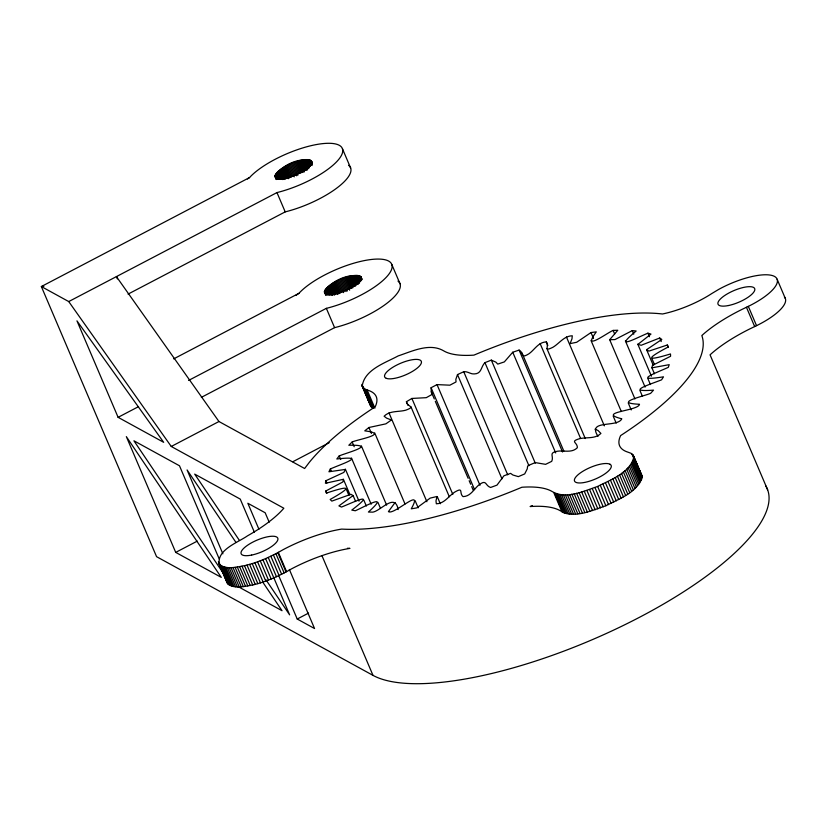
<?xml version="1.0" encoding="UTF-8"?>
<svg xmlns="http://www.w3.org/2000/svg" width="827" height="827" viewBox="0 0 827 827"><rect width="100%" height="100%" fill="white"/><g stroke="black" fill="none" stroke-linecap="round" stroke-linejoin="round"><path stroke-width="1.24" d="M347.464 548.239A221.191 70.192 -23.1 0 0 349.924 548.394A70.481 22.36 -23.1 0 0 291.559 568.852C279.371 575.861 266.449 581.805 252.711 584.989C244.699 586.271 234.465 589.424 227.59 583.604L219.351 564.303C216.498 549.862 237.949 542.533 247.438 535.875A86.587 27.477 -23.1 0 0 283.837 508.223L171.261 446.477L68.724 301.566L41.35 286.545L249.558 177.547A53.104 16.85 -23.1 0 1 313.94 145.035A53.104 16.85 -23.1 0 1 339.153 158.867A53.104 16.85 -23.1 0 1 276.973 192.577L68.724 301.566M227.59 583.604L226.681 580.006M634.95 398.934L609.675 339.701L617.8 330.252L613.117 330.418C607.587 332.506 581.123 352.416 596.308 331.865L590.995 332.557L576.667 342.275L570.061 343.618L571.974 338.863L572.274 335.783C564.035 335.927 559.31 343.505 552.901 347.288C542.926 352.157 549.655 346.089 546.306 341.913C538.387 342.109 534.635 349.718 529.022 353.729C520.214 359.197 524.411 353.005 519.098 350.09L512.74 352.24L504.346 361.906L497.73 364.107L495.973 362.195L491.331 360.117L484.953 362.65C480.673 366.806 481.945 373.845 474.078 373.938C470.739 374.311 467.451 371.116 463.74 371.726L457.496 374.579L455.842 379.355L456.049 381.929L449.898 385.186L437.028 384.607L431.094 387.718L431.27 391.843L434.299 398.955M274.988 176.13C280.529 165.814 301.1 155.838 311.82 161.554C310.321 170.682 297.658 173.484 290.804 176.999C286.256 177.908 277.49 181.795 274.988 176.13L276.435 179.531M324.37 291.9C329.911 281.583 350.483 271.607 361.192 277.324C359.704 286.452 347.03 289.254 340.176 292.768C335.638 293.668 326.872 297.565 324.37 291.9L325.817 295.301M362.205 386.25L364.841 389.093L373.07 408.383L370.837 406.377L362.205 386.25C364.262 369.607 385.217 362.95 398.19 355.91C412.156 351.289 429.595 342.626 443.644 350.824A110.746 35.137 -23.1 0 0 473.933 355.124A221.191 70.192 -23.1 0 1 662.52 313.981A52.173 16.561 -23.1 0 0 711.82 293.523L718.715 289.398A44.234 14.038 -23.1 0 1 774.517 276.435A44.234 14.038 -23.1 0 1 749.024 306.021L741.984 309.412A82.886 26.299 -23.1 0 0 701.823 335.545A221.191 70.192 -23.1 0 1 620.643 435.571A82.886 26.299 -23.1 0 0 626.546 451.656L630.991 453.279L633.224 455.284L642.083 476.311C638.268 492.334 619.072 498.836 605.871 505.752C591.905 510.383 574.476 519.036 560.417 510.838A110.746 35.137 -23.1 0 0 530.128 506.548A221.191 70.192 -23.1 0 0 532.35 505.607M219.351 564.303C226.236 570.134 236.47 566.981 244.472 565.689C258.22 562.515 271.142 556.571 283.33 549.562A70.481 22.36 -23.1 0 1 341.696 529.094A221.191 70.192 -23.1 0 0 521.899 487.248A110.746 35.137 -23.1 0 1 552.188 491.548C566.237 499.735 583.676 491.083 597.642 486.452C610.843 479.536 630.04 473.034 633.854 457.011M431.27 391.843L432.387 394.262L426.287 397.673L411.898 398.449L406.419 401.715C407.184 406.998 416.27 406.284 405.861 410.161C398.676 412.187 389.92 410.378 384.11 416.229L386.581 418.131L391.388 420.002L385.878 423.848L368.914 427.507L364.748 430.857C390.251 433.999 357.553 439.426 352.168 441.98L348.839 445.246C378.084 444.616 346.596 452.741 339.204 455.915L336.796 459.006C368.904 455.284 340.052 464.516 330.345 468.961L328.919 471.783L345.438 469.416L343.856 472.403L325.828 480.756L325.425 483.257L343.401 479.309L342.885 481.955L325.766 491.011L326.386 493.119C349.097 485.511 353.966 486.049 330.169 499.456L331.803 501.121L350.917 494.298L353.108 495.58L355.631 501.503M654.436 373.752L651.914 367.829L652.462 365.369L670.594 356.272L670.49 353.956C644.553 361.844 647.024 358.153 668.412 346.895L667.286 345.004L648.895 351.124L646.59 349.687L661.817 339.432L659.698 338.016L641.194 345.272L637.917 344.373L650.983 334.087L647.923 333.178C638.103 337.065 611.38 351.651 636.18 331.007L632.262 330.624L614.957 339.577L609.675 339.701M353.108 495.58L338.915 505.886L341.51 507.054C353.036 502.527 377.867 490.184 351.775 510.104L355.279 510.755C363.859 507.096 391.068 491.631 368.418 512.037L372.739 512.14C380.678 511.014 395.213 492.323 398.149 509.587M598.024 436.305C586.601 419.134 617.304 428.055 621.801 418.813C595.574 412.187 638.785 410.957 639.498 404.258C611.928 403.069 644.357 396.123 650.642 393.332L653.516 390.137C623.051 392.474 652.917 383.49 661.59 379.8L663.512 376.823C631.073 381.96 656.938 372.574 668.299 367.343L669.219 364.666L651.914 367.829M395.12 502.475L388.421 511.603C393.755 515.759 424.385 485.356 411.257 508.832L416.849 507.871L430.174 498.112L437.018 496.489L435.984 500.955L436.336 503.788C444.43 503.602 448.699 496.004 454.736 492.086C464.009 486.7 458.747 493.078 463.017 496.613C470.78 496.438 473.964 488.85 479.091 484.756C486.907 479.019 484.808 485.521 490.597 487.475L496.986 485.129L503.932 475.783L510.59 473.364L512.895 475.008L518.364 476.631L524.7 473.923L527.254 468.868L527.626 466.087L528.618 465.384L535.234 462.593L545.603 464.34L551.712 461.352C554.245 455.791 548.001 452.917 557.594 451.191C564.117 450.301 571.829 453.227 577.339 447.738C577.67 442.218 569.358 441.69 579.686 438.661C586.705 436.987 595.161 439.147 600.909 433.431L598.004 430.474L594.995 429.192M247.428 178.994L249.558 177.547M295.746 295.487L298.94 293.316A53.104 16.85 -23.1 0 1 363.322 260.805A53.104 16.85 -23.1 0 1 388.535 274.636A53.104 16.85 -23.1 0 1 326.355 308.347L188.566 380.451M128.061 294.112L285.201 211.877A53.104 16.85 -23.1 0 0 336.062 188.628A53.104 16.85 -23.1 0 0 348.58 165.297M173.711 358.877L298.94 293.316M118.106 417.325L163.674 442.321L76.952 320.855L118.106 417.325L138.543 406.636M201.354 397.363L334.584 327.647A53.104 16.85 -23.1 0 0 385.444 304.388A53.104 16.85 -23.1 0 0 397.963 281.066M171.261 446.477L218.959 421.522L304.625 468.506L309.329 462.324A221.191 70.192 -23.1 0 1 375.189 406.791A82.886 26.299 -23.1 0 0 369.287 390.716L364.841 389.093M292.799 461.755L329.229 442.683M175.717 552.395L221.285 577.38L126.335 436.625L175.717 552.395L197.291 541.106M278.575 575.313L297.224 619.03L308.574 613.086M767.663 489.894L710.052 354.835A82.886 26.299 -23.1 0 1 750.213 328.712L757.253 325.321A44.234 14.038 -23.1 0 0 784.399 296.996M43.893 286.287L41.35 286.545L156.572 556.674L372.998 675.37A221.191 70.192 -23.1 0 0 620.632 626.773A221.191 70.192 -23.1 0 0 765.657 485.759M238.693 586.932L282.028 610.698L262.614 581.908M297.224 619.03L314.549 628.53L289.357 569.462M218.959 421.522L116.411 276.6L117.382 278.875M239.282 540.217L194.686 474.109L240.243 499.094L254.354 532.174M265.891 579.675L289.626 614.864L274.006 578.238M235.995 542.45L187.088 469.943L222.866 553.811M224.562 575.147L133.933 440.791L179.49 465.777L219.3 559.104M642.083 476.311L632.645 454.54M370.837 406.377L361.978 385.351M777.142 279.278L785.371 298.568M748.311 306.362L756.54 325.662M746.44 307.272L754.669 326.562M667.286 345.004L668.299 347.371M659.698 338.016L661.218 341.561M647.923 333.178L649.433 336.734M651.945 358.66L654.467 364.583M646.59 349.687L653.165 365.089M632.262 330.624L633.771 334.18M637.793 344.166L651.438 376.161M647.892 378.632L650.425 384.555M625.388 340.889L645.091 387.098M639.881 390.334L642.403 396.257M613.117 330.418L614.637 333.974M628.189 402.832L631.218 409.934M590.995 332.557L593.517 338.481M590.985 340.404L621.304 411.484M633.224 455.284L641.855 475.411M633.906 457.982L642.134 477.282M631.9 453.868L634.33 459.543M638.682 469.757L640.139 473.158M633.771 459.016L642.01 478.316M633.472 460.122L641.711 479.412M633.006 461.27L641.235 480.559M613.158 416.043L616.187 423.145M632.355 462.469L640.584 481.769M631.539 463.72L639.767 483.02M630.556 465.012L638.785 484.312M629.419 466.345L637.648 485.635M628.117 467.7L636.345 486.989M626.67 469.074L634.898 488.375M625.067 470.47L633.296 489.77M566.454 336.992L604.351 425.853M623.341 471.886L631.57 491.176M621.47 473.302L629.698 492.592M619.485 474.708L627.714 494.008M617.387 476.125L625.615 495.414M615.185 477.52L623.413 496.81M612.879 478.895L621.108 498.185M610.491 480.249L618.72 499.539M608.031 481.572L616.26 500.862M546.306 341.913L547.825 345.459M605.498 482.865L613.727 502.154M546.874 348.518L585.278 438.558M602.924 484.105L611.153 503.405M540.145 343.618L580.575 438.393M600.299 485.304L608.527 504.604M597.642 486.452L605.871 505.752M594.964 487.548L603.193 506.837M592.277 488.581L600.505 507.871M589.589 489.543L597.818 508.843M586.922 490.442L595.151 509.732M584.275 491.259L592.504 510.559M581.67 492.003L589.899 511.303M522.013 353.046L563.818 451.066M519.098 350.09L562.556 451.987M579.107 492.665L587.335 511.965M576.605 493.254L584.834 512.544M574.176 493.74L582.404 513.04M512.74 352.24L555.692 452.948M571.819 494.153L580.047 513.443M569.555 494.474L577.784 513.763M567.394 494.701L575.623 513.991M565.348 494.835L573.576 514.125M563.404 494.877L571.633 514.167M561.595 494.825L569.824 514.115M559.92 494.68L568.149 513.981M558.39 494.453L566.619 513.743M556.995 494.122L565.234 513.422M555.765 493.709L563.993 513.009M554.69 493.202L562.918 512.502M553.78 492.623L562.009 511.913M491.331 360.117L535.296 463.192M484.953 362.65L528.918 465.725M463.74 371.726L507.706 474.801M457.496 374.579L501.968 478.843M342.419 148.705L350.648 167.995M391.802 264.475L400.03 283.764M437.028 384.607L479.98 485.315M431.094 387.718L474.553 489.605M435.312 401.322L468.154 478.337M469.167 480.704L470.687 484.26M471.7 486.627L473.209 490.184M361.017 276.952L361.988 279.226M311.376 160.841L312.348 163.115M360.758 276.611L361.73 278.885M311.045 160.541L312.006 162.816M360.417 276.311L361.875 279.712M310.632 160.283L312.089 163.684M360.014 276.042L361.461 279.454M411.898 398.449L452.834 494.412M310.146 160.056L312.089 164.594M359.528 275.825L361.461 280.363M309.598 159.869L312.017 165.545M358.97 275.639L360.913 280.177M308.967 159.725L311.386 165.4M358.349 275.484L360.768 281.159M308.275 159.611L310.704 165.286M357.657 275.381L360.076 281.056M307.52 159.549L310.425 166.361M356.902 275.319L359.807 282.131M306.714 159.528L309.618 166.341M356.086 275.298L359.476 283.237M305.835 159.549L309.226 167.488M355.217 275.319L358.608 283.258M410.885 406.657L449.299 496.696M304.915 159.611L308.791 168.687M354.297 275.381L358.163 284.457M303.943 159.714L307.82 168.791M353.325 275.484L357.192 284.56M406.419 401.715L407.928 405.271M302.92 159.849L307.282 170.073M352.302 275.618L356.179 284.705M301.865 160.035L306.217 170.248M351.248 275.805L355.6 286.018M300.77 160.262L305.132 170.476M350.152 276.032L354.504 286.245M299.643 160.521L304.491 171.871M349.025 276.29L353.377 286.504M298.495 160.82L303.333 172.171M347.878 276.59L352.715 287.941M297.317 161.151L302.165 172.502M346.699 276.921L351.537 288.272M296.128 161.523L300.966 172.874M345.51 277.293L350.348 288.644M294.929 161.927L299.767 173.277M344.311 277.696L349.635 290.184M437.266 496.634L440.305 503.736M293.719 162.361L298.557 173.711M343.102 278.13L347.94 289.481M292.51 162.826L297.834 175.314M341.892 278.596L347.216 291.083M291.311 163.322L296.635 175.8M340.683 279.081L346.006 291.569M290.112 163.839L294.95 175.179M339.494 279.598L344.332 290.949M288.933 164.377L294.257 176.864M338.305 280.146L343.629 292.624M287.765 164.935L292.603 176.285M337.147 280.704L341.985 292.055M286.628 165.514L291.466 176.864M336.01 281.283L340.848 292.634M285.522 166.113L290.36 177.464M334.904 281.883L339.742 293.234M284.447 166.723L289.285 178.074M333.829 282.493L338.667 293.833M388.99 412.869L426.897 501.731M283.413 167.343L288.251 178.694M332.795 283.113L337.633 294.453M282.42 167.964L286.773 178.187M331.803 283.733L336.155 293.947M281.469 168.605L285.832 178.818M330.852 284.374L335.214 294.588M280.58 169.235L284.933 179.449M329.963 285.005L334.315 295.218M279.743 169.876L283.609 178.952M329.125 285.646L332.992 294.722M278.957 170.507L282.834 179.593M328.34 286.276L332.216 295.353M278.244 171.137L281.635 179.087M327.626 286.907L331.007 294.846M277.593 171.758L280.498 178.57M326.965 287.527L329.87 294.34M277.004 172.367L279.908 179.18M326.386 288.137L329.291 294.95M276.487 172.967L278.916 178.642M325.869 288.737L328.288 294.412M276.053 173.546L278.472 179.221M325.425 289.316L327.854 294.991M415.144 500.697L418.173 507.809M275.68 174.104L277.624 178.653M325.063 289.874L326.996 294.422M275.391 174.652L277.324 179.19M324.773 290.422L326.706 294.96M367.147 390.003L374.889 408.166M275.174 175.169L276.632 178.57M324.556 290.939L326.014 294.34M275.04 175.665L276.497 179.066M324.422 291.435L325.879 294.836M275.112 176.968L276.084 179.242M365.916 389.589L373.659 407.752M363.932 388.504L372.16 407.794M361.926 384.379L370.207 404.651M363.187 387.832L371.416 407.132M276.973 192.577L285.201 211.877M326.355 308.347L334.584 327.647M374.683 432.872L405.003 503.963M368.914 427.507L371.437 433.431M361.358 445.867L386.623 505.111M352.168 441.98L354.194 446.725M377.908 502.33L380.441 508.254M351.465 458.003L371.178 504.212M363.808 500.087L366.33 506.021M345.376 469.188L359.021 501.183M339.204 455.915L340.714 459.471M343.401 479.309L349.976 494.711M346.337 489.315L348.87 495.239M330.345 468.961L331.358 471.328M325.828 480.756L326.841 483.123M325.766 491.011L326.779 493.378M321.961 555.703L372.998 675.37M269.199 522.209L265.167 512.761L247.842 503.261L258.923 529.249M278.327 552.291L286.555 571.591M277.779 552.601L286.008 571.891M275.898 553.635L284.126 572.935M273.406 554.938L281.635 574.238M270.842 556.209L279.081 575.509M268.237 557.439L276.476 576.729M265.601 558.607L273.83 577.908M262.934 559.734L271.163 579.024M260.247 560.789L268.475 580.089M257.559 561.791L265.787 581.081M254.881 562.722L263.11 582.012M252.225 563.58L260.453 582.88M249.599 564.365L257.828 583.655M247.004 565.068L255.243 584.358M244.472 565.689L252.711 584.989M242.011 566.226L250.24 585.526M239.613 566.681L247.842 585.971M237.308 567.043L245.536 586.343M235.095 567.312L243.324 586.612M232.987 567.498L241.215 586.788M230.991 567.591L239.22 586.881M229.12 567.58L237.349 586.881M227.373 567.487L235.602 586.777M225.761 567.301L234 586.591M224.303 567.022L232.532 586.312M222.99 566.65L231.219 585.94M221.832 566.195L230.071 585.485M220.84 565.647L229.069 584.937M219.91 564.117L221.357 567.518M224.262 574.331L225.233 576.605M220.013 565.017L228.242 584.307M218.411 561.719L226.65 581.009M218.555 562.649L227.094 582.808M610.006 464.257L609.53 464.03A19.91 6.316 -23.1 0 0 586.012 469.498A19.91 6.316 -23.1 0 0 575.261 481.965L575.675 482.224A19.91 6.316 -23.1 0 0 599.678 476.993A19.91 6.316 -23.1 0 0 610.006 464.257M386.302 378.332L385.827 378.115A19.91 6.316 -23.1 0 1 396.154 365.379A19.91 6.316 -23.1 0 1 420.157 360.138L420.571 360.407A19.91 6.316 -23.1 0 1 409.82 372.874A19.91 6.316 -23.1 0 1 386.302 378.332M728.504 305.525A19.91 6.316 -23.1 0 0 754.772 288.892A19.91 6.316 -23.1 0 0 725.806 294.794A19.91 6.316 -23.1 0 0 728.504 305.525M251.615 555.082A19.91 6.316 -23.1 0 0 277.882 538.46A19.91 6.316 -23.1 0 0 248.917 544.352A19.91 6.316 -23.1 0 0 251.615 555.082"/></g></svg>
